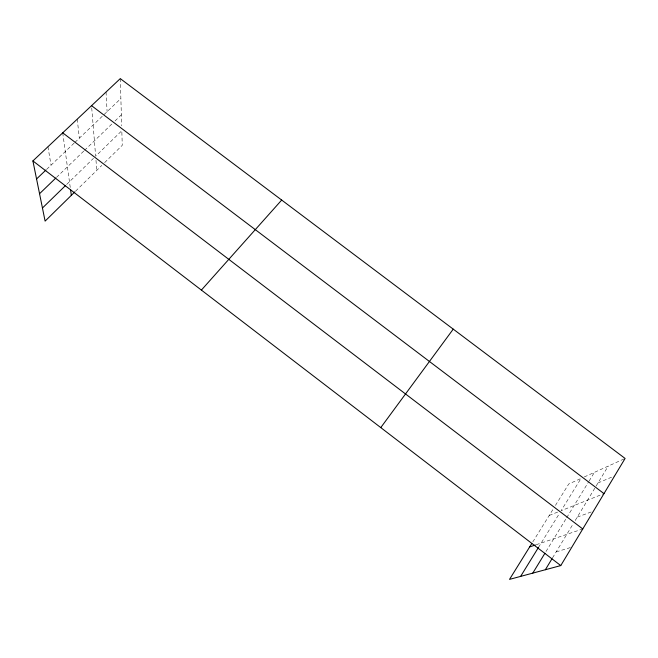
<?xml version="1.0" encoding="UTF-8"?>
<svg xmlns="http://www.w3.org/2000/svg" width="658" height="658" viewBox="0 0 658 658"><rect width="100%" height="100%" fill="white"/><g stroke="black" fill="none" stroke-linecap="round" stroke-linejoin="round"><path stroke-width="0.49" stroke-dasharray="3.29 2.47" d="M552.555 557.844L573.077 524.015M575.174 520.568L608.206 466.111M545.984 551.536L566.168 518.529M566.702 517.665L588.581 481.886M589.116 481.023L594.404 472.37M538.507 547.374L559.563 513.232M532.783 541.912L553.362 508.774M555.426 505.443L568.734 484.008L581.006 478.448L561.126 510.698L603.073 493.977M75.612 191.141L101.784 165.429M104.63 162.625L122.256 145.311L121.82 130.728L95.649 156.217L91.552 105.675M66.639 184.462L93.485 158.323M56.498 177.372L83.829 151.019M84.537 150.345L112.205 123.663M115.018 120.957L121.352 114.846M46.702 169.295L74.157 143.099M74.897 142.399L120.866 98.535M584.304 476.951L625.1 458.445M597.966 482.988L614.638 475.874M549.216 515.444L557.671 512.072M577.263 517.122L593.467 511.134M536.188 544.717L581.828 529.279M556.166 551.898L570.889 547.415M47.935 146.759L51.044 165.15M62.716 132.834L70.274 187.637M77.257 119.139L79.322 138.172M95.978 160.305L96.792 170.332M106.037 92.03L107.106 111.663M120.282 78.615L121.681 125.834"/><path stroke-width="0.99" d="M531.746 543.582L509.514 579.385L560.772 565.584L625.1 458.445L120.282 78.615L32.9 160.922L45.106 221.113L74.897 191.84M545.342 569.738L552.046 558.691M532.783 573.118L544.939 553.238M520.618 576.392L538.507 547.374M380.768 427.593L453.239 329.14M201.389 290.088L281.682 200.057M42.449 208.01L65.224 185.836M39.554 193.707L55.774 178.071M36.56 178.968L45.978 169.986M529.674 546.921L535.349 544.997M91.552 105.675L603.986 493.615M62.716 132.834L582.766 528.966M32.9 160.922L560.772 565.584M70.546 189.586L71.335 195.344"/></g></svg>
